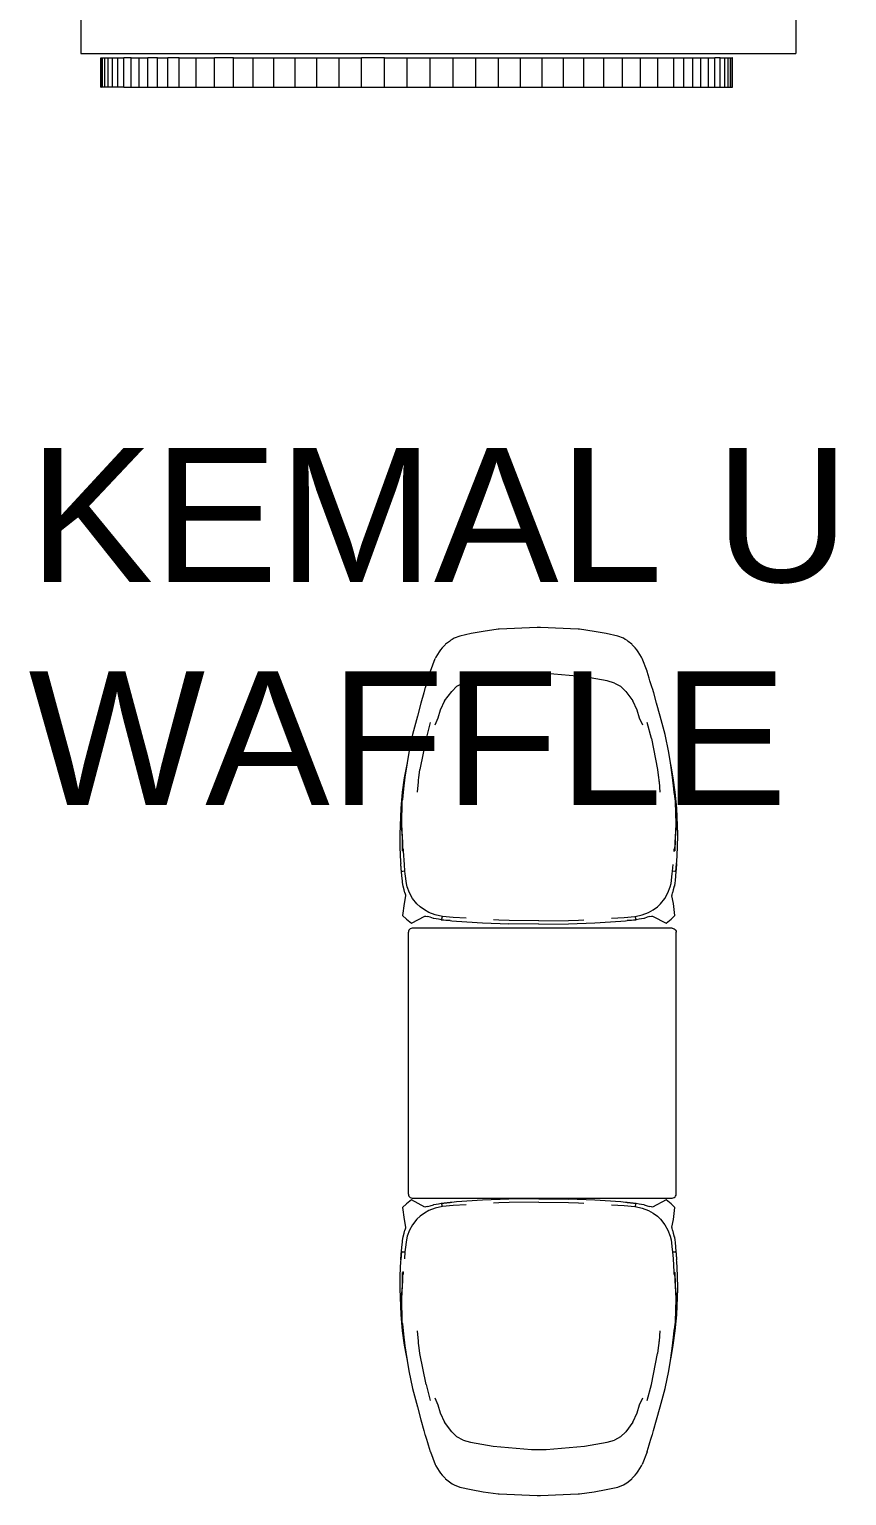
# Model space of a CAD drawing. Header units: millimetres. Extents: x 567392 to 582402, y 4512800 to 4518063.
# Drawn here: x 568909.2 to 569061.7, y 4513961.2 to 4514235.1 of the extents above; entities that cross this region are included whole.
import ezdxf

# ---------------------------------------------------------------- set-up
doc = ezdxf.new("R2010")
doc.units = ezdxf.units.MM
doc.layers.add('a_8', color=8, linetype='Continuous', lineweight=0)
doc.layers.add('a_furn', color=1, linetype='Continuous')
doc.styles.get("Standard").update_dxf_attribs({"font": 'Arial.ttf'})

# ---------------------------------------------------------------- blocks, each defined once
blk = doc.blocks.new('A$C4A613EE6')
for p, q in [((2795, -1585.2), (2860, -1585.2)), ((2860, -1681.2), (2860, -1585.2)), ((2860, -1692.6), (2860, -1681.2)), ((2860, -2920), (2860, -1692.6)), ((2867.7, -1703.7), (2867.7, -1704.5)), ((2878, -1703.7), (2867.7, -1703.7)), ((2867.7, -1707.1), (2867.7, -1704.5)), ((2878, -1704.5), (2867.7, -1704.5)), ((2867.7, -1711.7), (2867.7, -1707.1)), ((2922.4, -1707.1), (2867.7, -1707.1)), ((2867.7, -1718.2), (2867.7, -1711.7)), ((2922.4, -1711.7), (2867.7, -1711.7)), ((2922.4, -1718.2), (2867.7, -1718.2)), ((2867.7, -1726.5), (2867.7, -1718.2)), ((2922.4, -1703.7), (2878, -1703.7)), ((2878, -1704.5), (2878, -1703.7)), ((2922.4, -1704.5), (2878, -1704.5)), ((2922.4, -1704.5), (2922.4, -1703.7)), ((2922.4, -1707.1), (2922.4, -1704.5)), ((2922.4, -1711.7), (2922.4, -1707.1)), ((2922.4, -1718.2), (2922.4, -1711.7)), ((2922.4, -1726.5), (2922.4, -1718.2)), ((2922.4, -1726.5), (2867.7, -1726.5)), ((2867.7, -1726.5), (2867.7, -1736.7)), ((2922.4, -1736.7), (2867.7, -1736.7)), ((2867.7, -1748.7), (2867.7, -1736.7)), ((2922.4, -1748.7), (2867.7, -1748.7)), ((2867.7, -1762.5), (2867.7, -1748.7)), ((2922.4, -1736.7), (2922.4, -1726.5)), ((2922.4, -1748.7), (2922.4, -1736.7)), ((2922.4, -1762.5), (2922.4, -1748.7)), ((2867.7, -1777.9), (2867.7, -1762.5)), ((2922.4, -1762.5), (2867.7, -1762.5)), ((2867.7, -1794.8), (2867.7, -1777.9)), ((2922.4, -1777.9), (2867.7, -1777.9)), ((2922.4, -1777.9), (2922.4, -1762.5)), ((2922.4, -1794.8), (2922.4, -1777.9)), ((2867.7, -1813.4), (2867.7, -1794.8)), ((2922.4, -1794.8), (2867.7, -1794.8)), ((2922.4, -1813.4), (2922.4, -1794.8)), ((4318.2, -1806), (4269, -1807.7)), ((4342.8, -1806.3), (4318.2, -1806)), ((4369.5, -1807.7), (4342.8, -1806.3)), ((5141.7, -1806.3), (5115.1, -1807.7)), ((5166.4, -1806), (5141.7, -1806.3)), ((5215.5, -1807.7), (5166.4, -1806)), ((2867.7, -1843.2), (2867.7, -1813.4)), ((2922.4, -1813.4), (2867.7, -1813.4)), ((2922.4, -1843.2), (2922.4, -1813.4)), ((4131.5, -1829.6), (4097.6, -1838.9)), ((4164.9, -1822.7), (4131.5, -1829.6)), ((4184.2, -1819.7), (4164.9, -1822.7)), ((4211.2, -1815.6), (4184.2, -1819.7)), ((4193.5, -1817.8), (4184.2, -1819.7)), ((4212.6, -1814.4), (4193.5, -1817.8)), ((4216.8, -1814.9), (4211.2, -1815.6)), ((4239.5, -1810.6), (4212.6, -1814.4)), ((4227.7, -1813.6), (4216.8, -1814.9)), ((4239.8, -1812.3), (4227.7, -1813.6)), ((4269, -1807.7), (4239.5, -1810.6)), ((4245.8, -1811.6), (4239.8, -1812.3)), ((4253.3, -1810.9), (4245.8, -1811.6)), ((4253.3, -1810.9), (4257, -1810.6)), ((4257, -1810.6), (4298.2, -1809.5)), ((4298.2, -1809.5), (4327.4, -1811)), ((4298.2, -1809.5), (4311.9, -1809.5)), ((4333.2, -1811), (4311.9, -1809.5)), ((4327.4, -1811), (4348.6, -1811.3)), ((4348.6, -1811.3), (4333.2, -1811)), ((4344.8, -1813.1), (4348.7, -1813.2)), ((4349.7, -1813.2), (4348.6, -1811.3)), ((4348.7, -1813.2), (4348.9, -1813.2)), ((4372.2, -1807.9), (4369.5, -1807.7)), ((4372.2, -1807.9), (4383.2, -1808.8)), ((4388.2, -1809.3), (4372.2, -1807.9)), ((4386.6, -1815.7), (4374, -1814.5)), ((4383.2, -1808.8), (4388.3, -1809.2)), ((4387.2, -1811), (4386.6, -1815.7)), ((4391.5, -1816.1), (4386.6, -1815.7)), ((4388.2, -1809.3), (4387.2, -1811)), ((4388.3, -1809.2), (4394.8, -1809.9)), ((4409.5, -1818.3), (4391.5, -1816.1)), ((4394.8, -1809.9), (4405.6, -1810.9)), ((4405.6, -1810.9), (4407.9, -1811.1)), ((4407.9, -1811.1), (4414.8, -1812.2)), ((4416.3, -1819.9), (4409.5, -1818.3)), ((4414.8, -1812.2), (4414.8, -1812.3)), ((4414.8, -1812.3), (4421.8, -1814.3)), ((4427.5, -1824.1), (4416.3, -1819.9)), ((4421.8, -1814.3), (4427.2, -1815.7)), ((4431.1, -1816.5), (4427.2, -1815.7)), ((4437.5, -1829.7), (4427.5, -1824.1)), ((4433.1, -1816.7), (4431.1, -1816.5)), ((4447.1, -1814), (4433.1, -1816.7)), ((4447.7, -1838), (4437.5, -1829.7)), ((4469.5, -1811.3), (4447.1, -1814)), ((4476.5, -1818.3), (4469.5, -1811.3)), ((4470.6, -1853), (4483.8, -1827.6)), ((4483.8, -1827.6), (4476.5, -1818.3)), ((4493.5, -1816), (4493.8, -1814.2)), ((4493.5, -1816), (4493.5, -2301.6)), ((4493.8, -1814.2), (4494.5, -1812.5)), ((4494.5, -1812.5), (4495.6, -1811)), ((4495.6, -1811), (4497.1, -1809.9)), ((4497.1, -1809.9), (4498.9, -1809.1)), ((4498.9, -1809.1), (4500.7, -1808.9)), ((4990.1, -1808.9), (4500.7, -1808.9)), ((4991.9, -1809.1), (4990.1, -1808.9)), ((4993.7, -1809.9), (4991.9, -1809.1)), ((4995.2, -1811), (4993.7, -1809.9)), ((4996.3, -1812.5), (4995.2, -1811)), ((4997, -1814.2), (4996.3, -1812.5)), ((4997.3, -1816), (4997, -1814.2)), ((4997.3, -2301.6), (4997.3, -1816)), ((5008, -1818.3), (5000.8, -1827.6)), ((5000.8, -1827.6), (5014, -1853)), ((5015, -1811.3), (5008, -1818.3)), ((5037.5, -1814), (5015, -1811.3)), ((5036.9, -1838), (5047.1, -1829.7)), ((5051.5, -1816.7), (5037.5, -1814)), ((5047.1, -1829.7), (5057, -1824.1)), ((5053.5, -1816.6), (5051.5, -1816.7)), ((5057.3, -1815.7), (5053.5, -1816.6)), ((5057, -1824.1), (5068.2, -1819.9)), ((5057.3, -1815.7), (5062.8, -1814.3)), ((5062.8, -1814.3), (5069.7, -1812.3)), ((5068.2, -1819.9), (5075.1, -1818.3)), ((5069.7, -1812.3), (5069.8, -1812.2)), ((5069.8, -1812.2), (5076.7, -1811.1)), ((5075.1, -1818.3), (5093, -1816.1)), ((5076.7, -1811.1), (5078.9, -1810.9)), ((5078.9, -1810.9), (5089.8, -1809.9)), ((5089.8, -1809.9), (5096.3, -1809.2)), ((5093, -1816.1), (5097.9, -1815.7)), ((5096.3, -1809.3), (5111.5, -1808)), ((5096.3, -1809.2), (5101.3, -1808.8)), ((5097.4, -1811), (5096.3, -1809.3)), ((5097.9, -1815.7), (5097.4, -1811)), ((5097.9, -1815.7), (5110.5, -1814.5)), ((5101.3, -1808.8), (5111.5, -1808)), ((5110.5, -1814.5), (5134.9, -1813.2)), ((5111.5, -1808), (5112.4, -1807.9)), ((5115.1, -1807.7), (5112.4, -1807.9)), ((5134.9, -1813.2), (5136, -1811.3)), ((5135.6, -1813.2), (5135.9, -1813.2)), ((5135.9, -1813.2), (5139.8, -1813.1)), ((5151.4, -1811), (5136, -1811.3)), ((5136, -1811.3), (5157.1, -1811)), ((5172.6, -1809.5), (5151.4, -1811)), ((5157.1, -1811), (5186.3, -1809.5)), ((5172.6, -1809.5), (5186.3, -1809.5)), ((5186.3, -1809.5), (5227.5, -1810.6)), ((5245, -1810.6), (5215.5, -1807.7)), ((5227.5, -1810.6), (5231.3, -1810.9)), ((5238.8, -1811.6), (5231.3, -1810.9)), ((5244.8, -1812.3), (5238.8, -1811.6)), ((5256.8, -1813.6), (5244.8, -1812.3)), ((5271.9, -1814.4), (5245, -1810.6)), ((5267.8, -1814.9), (5256.8, -1813.6)), ((5273.3, -1815.6), (5267.8, -1814.9)), ((5291.1, -1817.8), (5271.9, -1814.4)), ((5300.4, -1819.7), (5273.3, -1815.6)), ((5300.4, -1819.7), (5291.1, -1817.8)), ((5319.7, -1822.7), (5300.4, -1819.7)), ((5353, -1829.6), (5319.7, -1822.7)), ((5387, -1838.9), (5353, -1829.6)), ((2867.7, -1875.1), (2867.7, -1843.2)), ((2922.4, -1843.2), (2867.7, -1843.2)), ((2922.4, -1875.1), (2922.4, -1843.2)), ((4026.5, -1859.2), (4014.1, -1862.9)), ((4031, -1857.9), (4026.5, -1859.2)), ((4037, -1855.9), (4031, -1857.9)), ((4044.5, -1853.4), (4037, -1855.9)), ((4045.7, -1853), (4044.5, -1853.4)), ((4053.5, -1850.8), (4045.7, -1853)), ((4073.3, -1845.3), (4053.5, -1850.8)), ((4097.6, -1838.9), (4073.3, -1845.3)), ((4139, -1855.1), (4109.3, -1862.7)), ((4139, -1855.1), (4196.7, -1843.5)), ((4196.7, -1843.5), (4212.5, -1841.6)), ((4212.5, -1841.6), (4215.9, -1841.2)), ((4215.9, -1841.2), (4218.2, -1840.9)), ((4218.2, -1840.9), (4220.1, -1840.8)), ((4220.1, -1840.8), (4239.3, -1839.1)), ((4453.3, -1843.9), (4447.7, -1838)), ((4459.2, -1852), (4453.3, -1843.9)), ((4463.9, -1860.3), (4459.2, -1852)), ((4468.6, -1872.2), (4463.9, -1860.3)), ((4470.6, -1854.6), (4470.6, -1853)), ((4471.4, -1857.9), (4470.6, -1854.6)), ((4471.4, -1857.9), (4472.9, -1862.9)), ((5011.6, -1862.9), (5013.2, -1858)), ((5013.9, -1854.6), (5013.2, -1858)), ((5014, -1853), (5013.9, -1854.6)), ((5015.9, -1872.2), (5020.7, -1860.3)), ((5020.7, -1860.3), (5025.3, -1852)), ((5025.3, -1852), (5031.3, -1843.9)), ((5031.3, -1843.9), (5036.9, -1838)), ((5245.2, -1839.1), (5264.5, -1840.8)), ((5264.5, -1840.8), (5266.4, -1840.9)), ((5266.4, -1840.9), (5268.6, -1841.2)), ((5268.6, -1841.2), (5272, -1841.6)), ((5272, -1841.6), (5287.8, -1843.5)), ((5345.6, -1855.1), (5287.8, -1843.5)), ((5375.2, -1862.7), (5345.6, -1855.1)), ((5411.3, -1845.3), (5387, -1838.9)), ((5431.1, -1850.9), (5411.3, -1845.3)), ((5438.8, -1853), (5431.1, -1850.9)), ((5440.1, -1853.4), (5438.8, -1853)), ((5447.6, -1855.9), (5440.1, -1853.4)), ((5453.6, -1857.9), (5447.6, -1855.9)), ((5458.1, -1859.2), (5453.6, -1857.9)), ((5470.5, -1862.9), (5458.1, -1859.2)), ((2867.7, -1908.7), (2867.7, -1875.1)), ((2922.4, -1875.1), (2867.7, -1875.1)), ((2922.4, -1908.7), (2922.4, -1875.1)), ((3969.8, -1885.3), (3964, -1890.7)), ((3973.5, -1882), (3969.8, -1885.3)), ((3977.1, -1879.6), (3973.5, -1882)), ((3986.9, -1873.4), (3977.1, -1879.6)), ((3989.8, -1872.3), (3986.9, -1873.4)), ((4013.4, -1863.2), (3989.8, -1872.3)), ((4014.1, -1862.9), (4013.4, -1863.2)), ((4051, -1902.9), (4068.6, -1889.4)), ((4086.1, -1881.7), (4068.6, -1889.4)), ((4086.2, -1881.7), (4086.1, -1881.7)), ((4100.9, -1877.1), (4086.2, -1881.7)), ((4114.2, -1871.2), (4100.9, -1877.1)), ((4471.6, -1885.6), (4468.6, -1872.2)), ((4471.6, -1885.6), (4475.8, -1884.7)), ((4471.6, -1885.7), (4471.6, -1885.6)), ((4473.3, -1905.9), (4471.6, -1885.7)), ((4472.9, -1862.9), (4474.9, -1868.8)), ((4474.9, -1868.8), (4475, -1869.4)), ((4475, -1869.4), (4476.6, -1878.1)), ((4475.8, -1884.7), (4477.5, -1883.5)), ((4476.6, -1878.1), (4477.7, -1883.3)), ((4478.9, -1900), (4477.5, -1883.5)), ((4477.7, -1883.3), (4478, -1888.4)), ((4478, -1888.4), (4478.9, -1900)), ((5007.1, -1883.5), (5005.6, -1900)), ((5005.6, -1900), (5006.5, -1888.4)), ((5006.5, -1888.4), (5006.8, -1883.3)), ((5006.8, -1883.3), (5007.9, -1878.1)), ((5007.1, -1883.5), (5008.7, -1884.7)), ((5007.9, -1878.1), (5009.5, -1869.4)), ((5008.7, -1884.7), (5013, -1885.6)), ((5009.5, -1869.4), (5009.6, -1868.8)), ((5009.6, -1868.8), (5011.6, -1862.9)), ((5011.2, -1905.9), (5013, -1885.7)), ((5013, -1885.6), (5015.9, -1872.2)), ((5013, -1885.7), (5013, -1885.6)), ((5383.6, -1877.1), (5370.3, -1871.2)), ((5398.4, -1881.7), (5383.6, -1877.1)), ((5416, -1889.4), (5398.4, -1881.7)), ((5398.4, -1881.7), (5398.4, -1881.7)), ((5416, -1889.4), (5433.5, -1902.9)), ((5471.1, -1863.2), (5470.5, -1862.9)), ((5471.1, -1863.2), (5494.7, -1872.3)), ((5497.6, -1873.4), (5494.7, -1872.3)), ((5507.4, -1879.6), (5497.6, -1873.4)), ((5511, -1882), (5507.4, -1879.6)), ((5514.7, -1885.3), (5511, -1882)), ((5520.6, -1890.7), (5514.7, -1885.3)), ((2867.7, -1944.1), (2867.7, -1908.7)), ((2922.4, -1908.7), (2867.7, -1908.7)), ((2922.4, -1944.1), (2922.4, -1908.7)), ((3951.7, -1907.4), (3947.6, -1918)), ((3953.9, -1903.8), (3951.7, -1907.4)), ((3955.6, -1901.2), (3953.9, -1903.8)), ((3957.6, -1898.6), (3955.6, -1901.2)), ((3963.1, -1891.5), (3957.6, -1898.6)), ((3964, -1890.7), (3963.1, -1891.5)), ((4035.4, -1924.2), (4041.3, -1912.6)), ((4041.3, -1912.6), (4051, -1902.9)), ((4474.7, -1929.8), (4473.3, -1905.9)), ((4479.2, -1903.3), (4478.9, -1900)), ((4480, -1912.2), (4479.2, -1903.3)), ((4483.2, -1960.4), (4480, -1912.2)), ((5004.5, -1912.2), (5001.3, -1960.4)), ((5005.3, -1903.3), (5004.5, -1912.2)), ((5005.6, -1900), (5005.3, -1903.3)), ((5009.9, -1929.8), (5011.2, -1905.9)), ((5433.5, -1902.9), (5443.3, -1912.6)), ((5443.3, -1912.6), (5449.1, -1924.2)), ((5521.4, -1891.5), (5520.6, -1890.7)), ((5527, -1898.6), (5521.4, -1891.5)), ((5529, -1901.2), (5527, -1898.6)), ((5530.7, -1903.8), (5529, -1901.2)), ((5532.9, -1907.4), (5530.7, -1903.8)), ((5537, -1918), (5532.9, -1907.4)), ((2867.7, -1981), (2867.7, -1944.1)), ((2922.4, -1944.1), (2867.7, -1944.1)), ((2922.4, -1981), (2922.4, -1944.1)), ((3943.2, -1939.2), (3938.9, -1961.6)), ((3947.6, -1918), (3943.2, -1939.2)), ((4031.5, -1937.7), (4023.7, -1980.1)), ((4035.4, -1924.2), (4031.5, -1937.7)), ((5453.1, -1937.7), (5449.1, -1924.2)), ((5460.8, -1980.1), (5453.1, -1937.7)), ((5541.3, -1939.2), (5537, -1918)), ((5545.7, -1961.6), (5541.3, -1939.2)), ((3938.9, -1961.6), (3935.1, -1989.5)), ((4485.2, -2009.5), (4483.2, -1960.4)), ((5001.3, -1960.4), (4999.3, -2009.5)), ((5549.4, -1989.5), (5545.7, -1961.6)), ((2867.7, -2019.2), (2867.7, -1981)), ((2922.4, -1981), (2867.7, -1981)), ((2922.4, -2019.2), (2922.4, -1981)), ((3934.8, -1991.8), (3931.6, -2062.3)), ((3935.1, -1989.5), (3934.8, -1991.8)), ((4023.7, -1980.2), (4017.8, -2051.7)), ((4023.7, -1980.2), (4023.7, -1980.1)), ((4478.1, -1991), (4477.6, -1980.9)), ((4478.9, -2010.1), (4478.1, -1991)), ((5005.7, -2010.1), (5006.4, -1991)), ((5006.4, -1991), (5007, -1980.9)), ((5460.8, -1980.1), (5460.8, -1980.2)), ((5466.7, -2051.7), (5460.8, -1980.2)), ((5549.7, -1991.8), (5549.4, -1989.5)), ((5552.9, -2062.3), (5549.7, -1991.8)), ((2867.7, -2058.7), (2867.7, -2019.2)), ((2922.4, -2019.2), (2867.7, -2019.2)), ((2922.4, -2058.7), (2922.4, -2019.2)), ((4479.6, -2065.4), (4478.9, -2010.1)), ((4486, -2065.4), (4485.2, -2009.5)), ((4998.5, -2065.4), (4999.3, -2009.5)), ((5004.9, -2065.4), (5005.7, -2010.1)), ((4017.8, -2051.7), (4017.8, -2079)), ((5466.7, -2079), (5466.7, -2051.7)), ((2867.7, -2099.2), (2867.7, -2058.7)), ((2922.4, -2058.7), (2867.7, -2058.7)), ((2922.4, -2099.2), (2922.4, -2058.7)), ((3931.6, -2062.3), (3931.5, -2065.4)), ((3931.5, -2065.4), (3931.6, -2068.4)), ((3931.6, -2068.4), (3934.8, -2138.9)), ((4017.8, -2079), (4023.7, -2150.5)), ((4479.6, -2065.4), (4478.9, -2120.6)), ((4486, -2065.4), (4485.2, -2121.2)), ((4998.5, -2065.4), (4999.3, -2121.2)), ((5004.9, -2065.4), (5005.7, -2120.6)), ((5460.8, -2150.5), (5466.7, -2079)), ((5549.7, -2138.9), (5552.9, -2068.4)), ((5553, -2065.4), (5552.9, -2062.3)), ((5552.9, -2068.4), (5553, -2065.4)), ((2867.7, -2140.5), (2867.7, -2099.2)), ((2922.4, -2099.2), (2867.7, -2099.2)), ((2922.4, -2140.5), (2922.4, -2099.2)), ((4478.9, -2120.6), (4478.1, -2139.8)), ((4483.2, -2170.3), (4485.2, -2121.2)), ((4999.3, -2121.2), (5001.3, -2170.3)), ((5005.7, -2120.6), (5006.4, -2139.8)), ((2867.7, -2182.5), (2867.7, -2140.5)), ((2922.4, -2140.5), (2867.7, -2140.5)), ((2922.4, -2182.5), (2922.4, -2140.5)), ((3934.8, -2138.9), (3935.1, -2141.2)), ((3935.1, -2141.2), (3938.9, -2169.2)), ((4023.7, -2150.6), (4023.7, -2150.5)), ((4023.7, -2150.6), (4031.5, -2193)), ((4478.1, -2139.8), (4477.6, -2149.9)), ((5006.4, -2139.8), (5007, -2149.9)), ((5453.1, -2193), (5460.8, -2150.6)), ((5460.8, -2150.5), (5460.8, -2150.6)), ((5545.7, -2169.2), (5549.4, -2141.2)), ((5549.4, -2141.2), (5549.7, -2138.9)), ((2867.7, -2225), (2867.7, -2182.5)), ((2922.4, -2182.5), (2867.7, -2182.5)), ((2922.4, -2225), (2922.4, -2182.5)), ((3938.9, -2169.2), (3943.2, -2191.5)), ((4480, -2218.6), (4483.2, -2170.3)), ((5001.3, -2170.3), (5004.5, -2218.6)), ((5541.3, -2191.6), (5545.7, -2169.2)), ((3943.2, -2191.5), (3947.6, -2212.8)), ((3947.6, -2212.8), (3951.7, -2223.3)), ((4031.5, -2193), (4035.4, -2206.5)), ((4041.3, -2218.1), (4035.4, -2206.5)), ((4474.7, -2201), (4473.3, -2224.9)), ((5009.9, -2201), (5011.2, -2224.9)), ((5449.1, -2206.5), (5443.3, -2218.1)), ((5449.1, -2206.5), (5453.1, -2193)), ((5532.9, -2223.3), (5537, -2212.8)), ((5537, -2212.8), (5541.3, -2191.6)), ((2867.7, -2267.8), (2867.7, -2225)), ((2922.4, -2225), (2867.7, -2225)), ((2922.4, -2267.8), (2922.4, -2225)), ((3951.7, -2223.3), (3953.9, -2227)), ((3953.9, -2227), (3955.6, -2229.5)), ((3955.6, -2229.5), (3957.6, -2232.2)), ((3957.6, -2232.2), (3963.1, -2239.2)), ((3963.1, -2239.2), (3964, -2240)), ((3964, -2240), (3969.8, -2245.4)), ((3969.8, -2245.4), (3973.5, -2248.7)), ((4051, -2227.8), (4041.3, -2218.1)), ((4068.6, -2241.3), (4051, -2227.8)), ((4068.6, -2241.3), (4086.1, -2249.1)), ((4471.6, -2245.2), (4468.6, -2258.6)), ((4473.3, -2224.9), (4471.6, -2245)), ((4471.6, -2245), (4471.6, -2245.2)), ((4475.8, -2246), (4471.6, -2245.2)), ((4477.5, -2247.2), (4478.9, -2230.7)), ((4478, -2242.4), (4477.7, -2247.4)), ((4478.9, -2230.7), (4478, -2242.4)), ((4478.9, -2230.7), (4479.2, -2227.4)), ((4479.2, -2227.4), (4480, -2218.6)), ((5004.5, -2218.6), (5005.3, -2227.4)), ((5005.3, -2227.4), (5005.6, -2230.7)), ((5006.5, -2242.4), (5005.6, -2230.7)), ((5005.6, -2230.7), (5007.1, -2247.2)), ((5006.8, -2247.4), (5006.5, -2242.4)), ((5012.9, -2245.2), (5008.7, -2246)), ((5011.2, -2224.9), (5013, -2245)), ((5013, -2245), (5015.9, -2258.6)), ((5398.4, -2249.1), (5416, -2241.3)), ((5433.5, -2227.8), (5416, -2241.3)), ((5443.3, -2218.1), (5433.5, -2227.8)), ((5511, -2248.7), (5514.7, -2245.4)), ((5514.7, -2245.4), (5520.6, -2240)), ((5520.6, -2240), (5521.4, -2239.2)), ((5521.4, -2239.2), (5527, -2232.2)), ((5527, -2232.2), (5529, -2229.6)), ((5529, -2229.6), (5530.7, -2227)), ((5530.7, -2227), (5532.9, -2223.3)), ((2867.7, -2310.7), (2867.7, -2267.8)), ((2922.4, -2267.8), (2867.7, -2267.8)), ((2922.4, -2310.7), (2922.4, -2267.8)), ((3973.5, -2248.7), (3977.1, -2251.2)), ((3977.1, -2251.2), (3986.9, -2257.3)), ((3986.9, -2257.3), (3989.8, -2258.5)), ((4013.4, -2267.6), (3989.8, -2258.5)), ((4013.4, -2267.6), (4014.1, -2267.8)), ((4014.1, -2267.8), (4026.5, -2271.5)), ((4026.5, -2271.5), (4031, -2272.8)), ((4031, -2272.8), (4037, -2274.8)), ((4086.1, -2249.1), (4086.2, -2249.1)), ((4086.2, -2249.1), (4100.9, -2253.6)), ((4100.9, -2253.6), (4114.2, -2259.5)), ((4109.3, -2268), (4139, -2275.7)), ((4463.9, -2270.5), (4459.2, -2278.8)), ((4468.6, -2258.6), (4463.9, -2270.5)), ((4470.6, -2276.2), (4471.4, -2272.8)), ((4472.9, -2267.8), (4471.4, -2272.8)), ((4474.9, -2261.9), (4472.9, -2267.8)), ((4475, -2261.3), (4474.9, -2261.9)), ((4476.6, -2252.6), (4475, -2261.3)), ((4477.5, -2247.2), (4475.8, -2246)), ((4477.7, -2247.4), (4476.6, -2252.6)), ((5007.9, -2252.6), (5006.8, -2247.4)), ((5008.7, -2246), (5007.1, -2247.2)), ((5009.5, -2261.3), (5007.9, -2252.6)), ((5009.6, -2261.9), (5009.5, -2261.3)), ((5011.6, -2267.8), (5009.6, -2261.9)), ((5013.2, -2272.8), (5011.6, -2267.8)), ((5013.2, -2272.8), (5013.9, -2276.2)), ((5015.9, -2258.6), (5020.7, -2270.5)), ((5020.7, -2270.5), (5025.3, -2278.8)), ((5345.6, -2275.7), (5375.2, -2268)), ((5370.3, -2259.5), (5383.6, -2253.6)), ((5383.6, -2253.6), (5398.4, -2249.1)), ((5398.4, -2249.1), (5398.4, -2249.1)), ((5447.6, -2274.8), (5453.6, -2272.8)), ((5453.6, -2272.8), (5458.1, -2271.5)), ((5458.1, -2271.5), (5470.5, -2267.8)), ((5470.5, -2267.8), (5471.1, -2267.6)), ((5471.1, -2267.6), (5494.7, -2258.5)), ((5494.7, -2258.5), (5497.6, -2257.3)), ((5497.6, -2257.3), (5507.4, -2251.2)), ((5507.4, -2251.2), (5511, -2248.7)), ((4037, -2274.8), (4044.5, -2277.3)), ((4044.5, -2277.3), (4045.7, -2277.7)), ((4045.7, -2277.7), (4053.5, -2279.9)), ((4053.5, -2279.9), (4073.3, -2285.5)), ((4073.3, -2285.5), (4097.6, -2291.9)), ((4097.6, -2291.9), (4131.5, -2301.2)), ((4139, -2275.7), (4196.7, -2287.3)), ((4212.5, -2289.1), (4196.7, -2287.3)), ((4215.9, -2289.5), (4212.5, -2289.1)), ((4218.2, -2289.8), (4215.9, -2289.5)), ((4220.1, -2290), (4218.2, -2289.8)), ((4239.3, -2291.7), (4220.1, -2290)), ((4447.7, -2292.8), (4437.5, -2301)), ((4453.3, -2286.8), (4447.7, -2292.8)), ((4459.2, -2278.8), (4453.3, -2286.8)), ((4470.6, -2277.8), (4470.6, -2276.2)), ((4483.8, -2303.1), (4470.6, -2277.8)), ((5014, -2277.8), (5000.8, -2303.1)), ((5013.9, -2276.2), (5014, -2277.8)), ((5025.3, -2278.8), (5031.3, -2286.8)), ((5031.3, -2286.8), (5036.9, -2292.8)), ((5036.9, -2292.8), (5047.1, -2301)), ((5264.5, -2290), (5245.2, -2291.7)), ((5266.4, -2289.8), (5264.5, -2290)), ((5268.6, -2289.6), (5266.4, -2289.8)), ((5272, -2289.1), (5268.6, -2289.6)), ((5287.8, -2287.3), (5272, -2289.1)), ((5345.6, -2275.7), (5287.8, -2287.3)), ((5353, -2301.2), (5387, -2291.9)), ((5387, -2291.9), (5411.3, -2285.5)), ((5411.3, -2285.5), (5431.1, -2279.9)), ((5431.1, -2279.9), (5438.8, -2277.7)), ((5438.8, -2277.7), (5440.1, -2277.3)), ((5440.1, -2277.3), (5447.6, -2274.8)), ((2867.7, -2353.5), (2867.7, -2310.7)), ((2922.4, -2310.7), (2867.7, -2310.7)), ((2922.4, -2353.5), (2922.4, -2310.7)), ((4131.5, -2301.2), (4164.9, -2308)), ((4164.9, -2308), (4184.2, -2311)), ((4184.2, -2311), (4193.5, -2313)), ((4184.2, -2311), (4211.2, -2315.1)), ((4193.5, -2313), (4212.6, -2316.3)), ((4211.2, -2315.1), (4216.8, -2315.8)), ((4212.6, -2316.3), (4239.5, -2320.2)), ((4216.8, -2315.8), (4227.7, -2317.1)), ((4227.7, -2317.1), (4239.8, -2318.5)), ((4239.5, -2320.2), (4269, -2323)), ((4239.8, -2318.5), (4245.8, -2319.1)), ((4245.8, -2319.1), (4253.3, -2319.8)), ((4257, -2320.2), (4253.3, -2319.8)), ((4298.2, -2321.2), (4257, -2320.2)), ((4269, -2323), (4318.2, -2324.7)), ((4327.4, -2319.7), (4298.2, -2321.2)), ((4311.9, -2321.2), (4298.2, -2321.2)), ((4311.9, -2321.2), (4333.2, -2319.7)), ((4318.2, -2324.7), (4342.8, -2324.4)), ((4348.6, -2319.4), (4327.4, -2319.7)), ((4333.2, -2319.7), (4348.6, -2319.4)), ((4342.8, -2324.4), (4369.5, -2323.1)), ((4348.7, -2317.6), (4344.8, -2317.6)), ((4349.7, -2317.5), (4348.6, -2319.4)), ((4348.9, -2317.6), (4348.7, -2317.6)), ((4374, -2316.2), (4349.7, -2317.5)), ((4369.5, -2323.1), (4372.2, -2322.8)), ((4373.1, -2322.7), (4372.2, -2322.8)), ((4388.2, -2321.5), (4373.1, -2322.7)), ((4383.2, -2321.9), (4373.1, -2322.7)), ((4386.6, -2315.1), (4374, -2316.2)), ((4388.3, -2321.5), (4383.2, -2321.9)), ((4391.5, -2314.6), (4386.6, -2315.1)), ((4386.6, -2315.1), (4387.2, -2319.7)), ((4387.2, -2319.7), (4388.2, -2321.5)), ((4394.8, -2320.9), (4388.3, -2321.5)), ((4409.5, -2312.4), (4391.5, -2314.6)), ((4405.6, -2319.8), (4394.8, -2320.9)), ((4407.9, -2319.7), (4405.6, -2319.8)), ((4414.8, -2318.5), (4407.9, -2319.7)), ((4416.3, -2310.9), (4409.5, -2312.4)), ((4421.8, -2316.4), (4414.8, -2318.5)), ((4414.8, -2318.5), (4414.8, -2318.5)), ((4427.5, -2306.7), (4416.3, -2310.9)), ((4427.2, -2315), (4421.8, -2316.4)), ((4427.2, -2315), (4431.1, -2314.2)), ((4437.5, -2301), (4427.5, -2306.7)), ((4431.1, -2314.2), (4433.1, -2314.1)), ((4433.1, -2314.1), (4447.1, -2316.7)), ((4447.1, -2316.7), (4469.5, -2319.5)), ((4469.5, -2319.5), (4476.5, -2312.4)), ((4476.5, -2312.4), (4483.8, -2303.1)), ((4493.5, -2301.6), (4493.8, -2303.4)), ((4493.8, -2303.4), (4494.5, -2305.1)), ((4494.5, -2305.1), (4495.6, -2306.6)), ((4495.6, -2306.6), (4497.1, -2307.7)), ((4497.1, -2307.7), (4498.9, -2308.5)), ((4498.9, -2308.5), (4500.7, -2308.7)), ((4990.1, -2308.7), (4500.7, -2308.7)), ((4990.1, -2308.7), (4991.9, -2308.5)), ((4991.9, -2308.5), (4993.7, -2307.7)), ((4993.7, -2307.7), (4995.2, -2306.6)), ((4995.2, -2306.6), (4996.3, -2305.1)), ((4996.3, -2305.1), (4997, -2303.4)), ((4997, -2303.4), (4997.3, -2301.6)), ((5000.8, -2303.1), (5008, -2312.4)), ((5008, -2312.4), (5015, -2319.5)), ((5015, -2319.5), (5037.5, -2316.7)), ((5037.5, -2316.7), (5051.5, -2314.1)), ((5047.1, -2301), (5057, -2306.7)), ((5051.5, -2314.1), (5053.5, -2314.2)), ((5053.5, -2314.2), (5057.3, -2315)), ((5057, -2306.7), (5068.2, -2310.9)), ((5062.8, -2316.5), (5057.3, -2315)), ((5069.7, -2318.5), (5062.8, -2316.5)), ((5068.2, -2310.9), (5075.1, -2312.4)), ((5069.8, -2318.5), (5069.7, -2318.5)), ((5076.7, -2319.7), (5069.8, -2318.5)), ((5075.1, -2312.4), (5093, -2314.6)), ((5078.9, -2319.9), (5076.7, -2319.7)), ((5089.8, -2320.9), (5078.9, -2319.9)), ((5096.3, -2321.5), (5089.8, -2320.9)), ((5093, -2314.6), (5097.9, -2315.1)), ((5096.3, -2321.5), (5097.4, -2319.7)), ((5101.3, -2321.9), (5096.3, -2321.5)), ((5096.3, -2321.5), (5112.4, -2322.8)), ((5097.4, -2319.7), (5097.9, -2315.1)), ((5097.9, -2315.1), (5110.5, -2316.2)), ((5112.4, -2322.8), (5101.3, -2321.9)), ((5112.4, -2322.8), (5115.1, -2323.1)), ((5115.1, -2323.1), (5141.7, -2324.4)), ((5134.9, -2317.5), (5136, -2319.4)), ((5135.9, -2317.6), (5135.6, -2317.6)), ((5139.8, -2317.6), (5135.9, -2317.6)), ((5157.1, -2319.7), (5136, -2319.4)), ((5136, -2319.4), (5151.4, -2319.7)), ((5141.7, -2324.4), (5166.4, -2324.7)), ((5151.4, -2319.7), (5172.6, -2321.2)), ((5186.3, -2321.2), (5157.1, -2319.7)), ((5166.4, -2324.7), (5215.5, -2323)), ((5186.3, -2321.2), (5172.6, -2321.2)), ((5227.5, -2320.2), (5186.3, -2321.2)), ((5215.5, -2323), (5245, -2320.2)), ((5231.3, -2319.8), (5227.5, -2320.2)), ((5231.3, -2319.8), (5238.8, -2319.1)), ((5238.8, -2319.1), (5244.8, -2318.5)), ((5244.8, -2318.5), (5256.8, -2317.1)), ((5245, -2320.2), (5271.9, -2316.3)), ((5256.8, -2317.1), (5267.8, -2315.8)), ((5267.8, -2315.8), (5273.3, -2315.1)), ((5271.9, -2316.3), (5291.1, -2313)), ((5273.3, -2315.1), (5300.3, -2311)), ((5291.1, -2313), (5300.3, -2311)), ((5300.3, -2311), (5319.7, -2308)), ((5319.7, -2308), (5353, -2301.2)), ((2922.4, -2353.5), (2867.7, -2353.5)), ((2867.7, -2353.5), (2867.7, -2396)), ((2922.4, -2396), (2922.4, -2353.5)), ((2867.7, -2438.1), (2867.7, -2396)), ((2922.4, -2396), (2867.7, -2396)), ((2922.4, -2438.1), (2922.4, -2396)), ((2867.7, -2479.5), (2867.7, -2438.1)), ((2922.4, -2438.1), (2867.7, -2438.1)), ((2922.4, -2479.5), (2922.4, -2438.1)), ((2867.7, -2520.1), (2867.7, -2479.5)), ((2922.4, -2479.5), (2867.7, -2479.5)), ((2922.4, -2520.1), (2922.4, -2479.5)), ((2867.7, -2559.7), (2867.7, -2520.1)), ((2922.4, -2520.1), (2867.7, -2520.1)), ((2922.4, -2559.7), (2922.4, -2520.1)), ((2867.7, -2598.1), (2867.7, -2559.7)), ((2922.4, -2559.7), (2867.7, -2559.7)), ((2922.4, -2598.1), (2922.4, -2559.7)), ((2867.7, -2635.2), (2867.7, -2598.1)), ((2922.4, -2598.1), (2867.7, -2598.1)), ((2922.4, -2635.2), (2922.4, -2598.1)), ((2922.4, -2635.2), (2867.7, -2635.2)), ((2867.7, -2635.2), (2867.7, -2670.7)), ((2922.4, -2670.7), (2922.4, -2635.2)), ((2867.7, -2704.6), (2867.7, -2670.7)), ((2922.4, -2670.7), (2867.7, -2670.7)), ((2922.4, -2704.6), (2922.4, -2670.7)), ((2867.7, -2736.6), (2867.7, -2704.6)), ((2922.4, -2704.6), (2867.7, -2704.6)), ((2922.4, -2736.6), (2922.4, -2704.6)), ((2922.4, -2736.6), (2867.7, -2736.6)), ((2867.7, -2736.6), (2867.7, -2757.4)), ((2922.4, -2757.4), (2922.4, -2736.6)), ((2867.7, -2776.8), (2867.7, -2757.4)), ((2922.4, -2757.4), (2867.7, -2757.4)), ((2922.4, -2776.8), (2922.4, -2757.4)), ((2922.4, -2776.8), (2867.7, -2776.8)), ((2867.7, -2776.8), (2867.7, -2794.9)), ((2922.4, -2794.9), (2922.4, -2776.8)), ((2922.4, -2794.9), (2867.7, -2794.9)), ((2867.7, -2811.4), (2867.7, -2794.9)), ((2922.4, -2811.4), (2867.7, -2811.4)), ((2867.7, -2826.3), (2867.7, -2811.4)), ((2922.4, -2811.4), (2922.4, -2794.9)), ((2922.4, -2826.3), (2922.4, -2811.4)), ((2922.4, -2826.3), (2867.7, -2826.3)), ((2867.7, -2826.3), (2867.7, -2839.6)), ((2867.7, -2851.2), (2867.7, -2839.6)), ((2922.4, -2839.6), (2867.7, -2839.6)), ((2922.4, -2839.6), (2922.4, -2826.3)), ((2922.4, -2839.6), (2922.4, -2851.2)), ((2867.7, -2861.1), (2867.7, -2851.2)), ((2922.4, -2851.2), (2867.7, -2851.2)), ((2867.7, -2869.2), (2867.7, -2861.1)), ((2922.4, -2861.1), (2867.7, -2861.1)), ((2867.7, -2875.4), (2867.7, -2869.2)), ((2922.4, -2869.2), (2867.7, -2869.2)), ((2922.4, -2851.2), (2922.4, -2861.1)), ((2922.4, -2861.1), (2922.4, -2869.2)), ((2922.4, -2869.2), (2922.4, -2875.4)), ((2867.7, -2879.8), (2867.7, -2875.4)), ((2922.4, -2875.4), (2867.7, -2875.4)), ((2867.7, -2882.3), (2867.7, -2879.8)), ((2922.4, -2879.8), (2867.7, -2879.8)), ((2867.7, -2882.9), (2867.7, -2882.3)), ((2922.4, -2882.3), (2867.7, -2882.3)), ((2878, -2882.9), (2867.7, -2882.9)), ((2922.4, -2882.9), (2878, -2882.9)), ((2922.4, -2875.4), (2922.4, -2879.8)), ((2922.4, -2879.8), (2922.4, -2882.3)), ((2922.4, -2882.9), (2922.4, -2882.3)), ((2795, -2920), (2860, -2920))]:
    blk.add_line(p, q)

msp = doc.modelspace()

# ---------------------------------------------------------------- block references
at = {"layer": 'a_8', "xscale": 0.09999999999999998, "yscale": 0.09999999999999998, "zscale": 0.09999999999999998, "rotation": 270}
msp.add_blockref('A$C4A613EE6', (569210.802, 4514516.52), dxfattribs=at)

# ---------------------------------------------------------------- texts
at = {"layer": 'a_furn', "insert": (568909.031, 4514156.851), "char_height": 25, "attachment_point": 1}
msp.add_mtext_dynamic_manual_height_columns('KEMAL USTA \\PWAFFLE', width=211.35787, gutter_width=12.5, heights=[0], dxfattribs=at)

doc.saveas('drawing.dxf')
